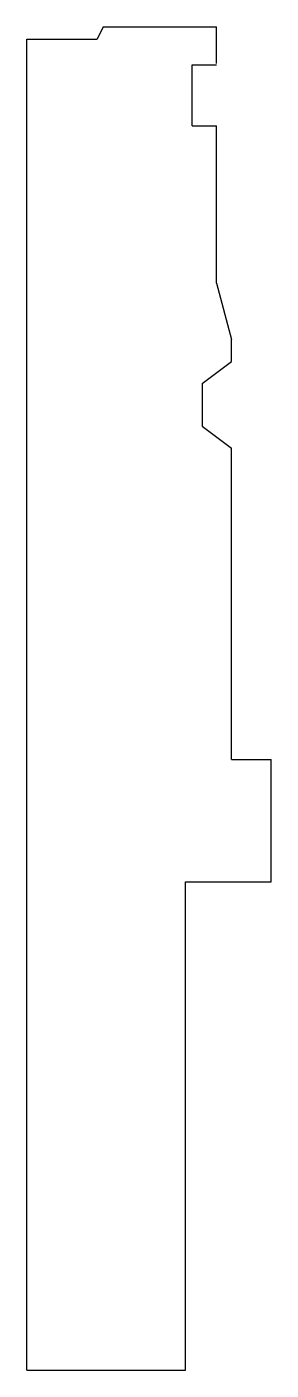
# Model space of a CAD drawing. Header units: millimetres. Extents: x 0 to 10, y -20 to 35.
import ezdxf

# ---------------------------------------------------------------- set-up
doc = ezdxf.new("R2010")
doc.units = ezdxf.units.MM
doc.layers.get('0').update_dxf_attribs({"lineweight": 25, "true_color": 0xffffff})

msp = doc.modelspace()

# ---------------------------------------------------------------- linework, layer by layer
for p, q in [((3.125, 35), (2.875, 34.5)), ((3.125, 35), (7.77, 35)), ((7.77, 33.5), (7.77, 35)), ((0, -20), (0, 34.5)), ((0, 34.5), (2.875, 34.5)), ((6.77, 33.45), (7.77, 33.45)), ((6.77, 30.95), (6.77, 33.45)), ((6.77, 30.95), (7.77, 30.95)), ((7.77, 24.5), (7.77, 30.95)), ((7.77, 24.5), (8.375, 22.2)), ((8.375, 21.3), (8.375, 22.2)), ((7.175, 20.4), (8.375, 21.3)), ((7.175, 20.4), (7.175, 18.65)), ((7.175, 18.65), (8.375, 17.75)), ((8.375, 5), (8.375, 17.75)), ((8.375, 5), (10, 5)), ((10, 0), (10, 5)), ((6.5, 0), (10, 0)), ((6.5, -20), (6.5, 0)), ((0, -20), (6.5, -20))]:
    msp.add_line(p, q)

doc.saveas('drawing.dxf')
